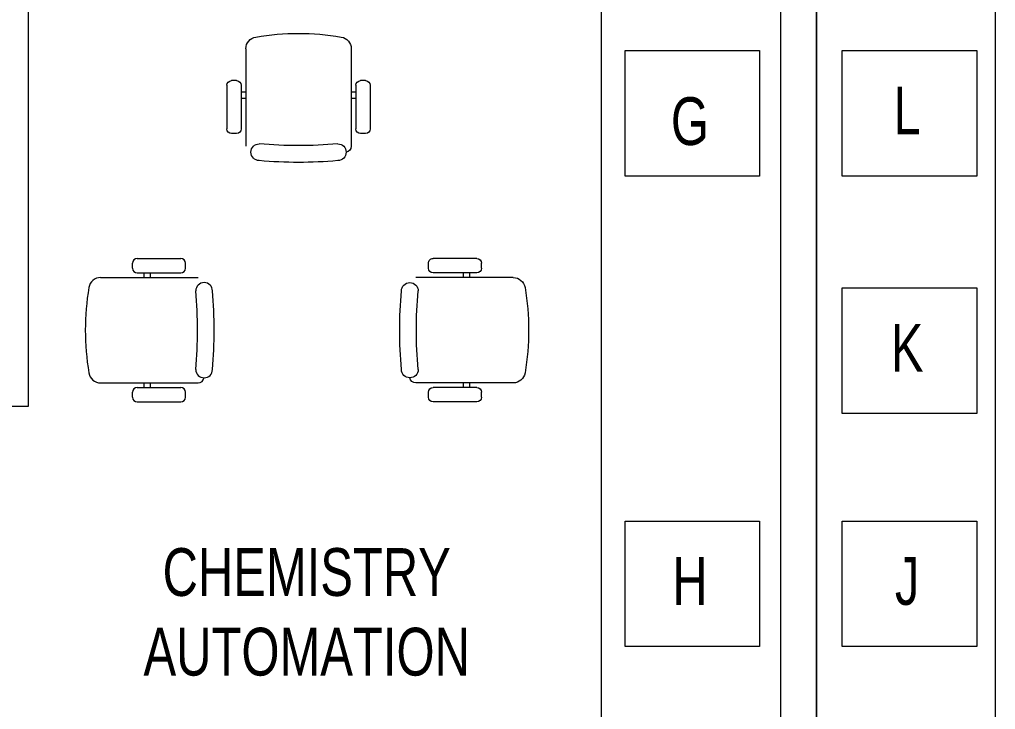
# Model space of a CAD drawing. Header units: millimetres. Extents: x 26027 to 581921, y 7230 to 233891.
# Drawn here: x 561437 to 565524, y 138581 to 141470 of the extents above; entities that cross this region are included whole.
import ezdxf

# ---------------------------------------------------------------- set-up
doc = ezdxf.new("R2010")
doc.units = ezdxf.units.MM
doc.header["$LTSCALE"] = 5
for name, color, linetype, lineweight in [('72_EGR_BASE_TEXT', 7, 'Continuous', 5), ('Medical Equipment and Furniture', 163, 'Continuous', 0), ('NEW', 1, 'Continuous', 5)]:
    doc.layers.add(name, color=color, linetype=linetype, lineweight=lineweight)
doc.styles.add('X3G_ENTITY_2587EA', font='swisscl.ttf', dxfattribs={"height": 200})

# ---------------------------------------------------------------- blocks, each defined once
blk = doc.blocks.new('*X15')
at = {"color": 0}
for p, q in [((5, 3), (5, 3)), ((5, 3), (5, 3)), ((5, 3), (5, 3)), ((5, 3), (5, 3)), ((5, 3), (5, 3)), ((5, 3), (5, 3)), ((5, 3), (5, 3)), ((5, 3), (5, 3)), ((5, 3), (5, 3)), ((5, 3), (5, 3)), ((5, 3), (5, 3)), ((5, 3), (5, 3)), ((5, 3), (5, 3)), ((5, 3), (5, 3)), ((5, 3), (5, 3)), ((5, 3), (5, 3)), ((5, 3), (5, 3)), ((5, 3), (5, 3)), ((5, 3), (5, 3)), ((5, 3), (5, 3)), ((5, 3), (5, 3)), ((5, 3), (5, 3)), ((5, 3), (5, 3)), ((5, 3), (5, 3)), ((5, 3), (5, 3)), ((5, 3), (5, 3)), ((5, 3), (5, 3)), ((5, 3), (5, 3)), ((5, 3), (5, 3)), ((5, 3), (5, 3)), ((5, 3), (5, 3)), ((5, 3), (5, 3)), ((5, 3), (5, 3)), ((5, 3), (5, 3)), ((5, 3), (5, 3)), ((5, 3), (5, 3)), ((5, 3), (5, 3)), ((5, 3), (5, 3)), ((5, 3), (5, 3)), ((5, 3), (5, 3)), ((5, 3), (5, 3)), ((5, 3), (5, 3)), ((5, 3), (5, 3)), ((5, 3), (5, 3)), ((5, 3), (5, 3)), ((5, 3), (5, 3)), ((5, 3), (5, 3)), ((5, 3), (5, 3)), ((5, 3), (5, 3)), ((5, 3), (5, 3)), ((5, 3), (5, 3)), ((5, 3), (5, 3)), ((5, 3), (5, 3)), ((5, 3), (5, 3)), ((5, 3), (5, 3)), ((5, 3), (5, 3)), ((5, 3), (5, 3)), ((5, 3), (5, 3)), ((5, 3), (5, 3)), ((5, 3), (5, 3)), ((5, 3), (5, 3)), ((5, 3), (5, 3)), ((5, 3), (5, 3)), ((5, 3), (5, 3)), ((5, 3), (5, 3)), ((5, 3), (5, 3)), ((6, 3), (5, 3)), ((5, 3), (5, 3)), ((6, 3), (5, 3)), ((5, 3), (5, 3)), ((6, 3), (5, 3)), ((5, 3), (5, 3)), ((6, 3), (5, 3)), ((5, 3), (5, 3)), ((5, 3), (5, 3)), ((5, 3), (5, 3)), ((5, 3), (5, 3)), ((5, 3), (5, 3)), ((5, 3), (5, 3)), ((5, 3), (5, 3)), ((5, 3), (5, 3)), ((5, 3), (5, 3)), ((5, 3), (5, 3)), ((5, 3), (5, 3)), ((5, 3), (5, 3)), ((5, 3), (5, 3)), ((5, 3), (5, 3)), ((5, 3), (5, 3)), ((5, 3), (5, 3)), ((5, 3), (5, 3)), ((5, 3), (5, 3)), ((5, 3), (5, 3)), ((5, 3), (5, 3)), ((5, 3), (5, 3)), ((5, 3), (5, 3)), ((5, 3), (5, 3)), ((6, 3), (6, 3)), ((6, 3), (6, 3)), ((6, 3), (6, 3)), ((6, 3), (6, 3)), ((6, 3), (6, 3)), ((6, 3), (6, 3)), ((6, 3), (6, 3)), ((6, 3), (6, 3)), ((6, 3), (6, 3)), ((6, 3), (6, 3)), ((6, 3), (6, 3)), ((6, 3), (6, 3)), ((6, 3), (6, 3)), ((6, 3), (6, 3)), ((6, 3), (6, 3)), ((6, 3), (6, 3)), ((6, 3), (6, 3)), ((6, 3), (6, 3)), ((6, 3), (6, 3)), ((6, 3), (6, 3)), ((6, 3), (6, 3)), ((6, 3), (6, 3)), ((6, 3), (6, 3)), ((6, 3), (6, 3)), ((6, 3), (6, 3)), ((6, 3), (6, 3)), ((6, 3), (6, 3)), ((6, 3), (6, 3)), ((6, 3), (6, 3)), ((6, 3), (6, 3)), ((6, 3), (6, 3)), ((6, 3), (6, 3)), ((6, 3), (6, 3)), ((6, 3), (6, 3)), ((6, 3), (6, 3)), ((6, 3), (6, 3)), ((6, 3), (6, 3)), ((6, 3), (6, 3)), ((6, 3), (6, 3)), ((6, 3), (6, 3)), ((6, 3), (6, 3)), ((6, 3), (6, 3)), ((6, 3), (6, 3)), ((6, 3), (6, 3)), ((6, 3), (6, 3)), ((6, 3), (6, 3)), ((6, 3), (6, 3)), ((6, 3), (6, 3)), ((6, 3), (6, 3)), ((6, 3), (6, 3)), ((6, 3), (6, 3)), ((6, 3), (6, 3)), ((6, 3), (6, 3)), ((6, 3), (6, 3)), ((6, 3), (6, 3)), ((6, 3), (6, 3)), ((6, 3), (6, 3)), ((6, 3), (6, 3)), ((6, 3), (6, 3)), ((6, 3), (6, 3)), ((6, 3), (6, 3)), ((6, 3), (6, 3)), ((6, 3), (6, 3)), ((6, 3), (6, 3)), ((6, 3), (6, 3)), ((6, 3), (6, 3)), ((6, 3), (6, 3)), ((6, 3), (6, 3)), ((6, 3), (6, 3)), ((6, 3), (6, 3)), ((6, 3), (6, 3)), ((6, 3), (6, 3)), ((6, 3), (6, 3)), ((6, 3), (6, 3)), ((6, 3), (6, 3)), ((6, 3), (6, 3)), ((6, 3), (6, 3)), ((6, 3), (6, 3)), ((6, 3), (6, 3)), ((6, 3), (6, 3)), ((6, 3), (6, 3)), ((6, 3), (6, 3)), ((6, 3), (6, 3)), ((6, 3), (6, 3)), ((6, 3), (6, 3)), ((6, 3), (6, 3)), ((6, 3), (6, 3)), ((6, 3), (6, 3)), ((6, 3), (6, 3)), ((6, 3), (6, 3)), ((6, 3), (6, 3)), ((6, 3), (6, 3)), ((6, 3), (6, 3)), ((6, 3), (6, 3)), ((6, 3), (6, 3)), ((6, 3), (6, 3)), ((6, 3), (6, 3)), ((6, 3), (6, 3)), ((6, 3), (6, 3)), ((6, 3), (6, 3)), ((6, 3), (6, 3)), ((6, 3), (6, 3)), ((6, 3), (6, 3)), ((6, 3), (6, 3)), ((6, 3), (6, 3)), ((6, 3), (6, 3)), ((6, 3), (6, 3)), ((6, 3), (6, 3)), ((6, 3), (6, 3)), ((6, 3), (6, 3)), ((6, 3), (6, 3)), ((6, 3), (6, 3)), ((6, 3), (6, 3)), ((6, 3), (6, 3)), ((6, 3), (6, 3)), ((6, 3), (6, 3)), ((6, 3), (6, 3)), ((6, 3), (6, 3)), ((6, 3), (6, 3)), ((6, 3), (6, 3)), ((6, 3), (6, 3)), ((6, 3), (6, 3)), ((6, 3), (6, 3)), ((6, 3), (6, 3)), ((6, 3), (6, 3)), ((6, 3), (6, 3)), ((6, 3), (6, 3)), ((6, 3), (6, 3)), ((6, 3), (6, 3)), ((6, 3), (6, 3)), ((6, 3), (6, 3)), ((6, 3), (6, 3)), ((6, 3), (6, 3)), ((6, 3), (6, 3)), ((6, 3), (6, 3)), ((6, 3), (6, 3)), ((6, 3), (6, 3)), ((6, 3), (6, 3)), ((6, 3), (6, 3)), ((6, 3), (6, 3)), ((6, 3), (6, 3)), ((6, 3), (6, 3)), ((6, 3), (6, 3)), ((6, 3), (6, 3)), ((6, 3), (6, 3)), ((6, 3), (6, 3)), ((6, 3), (6, 3)), ((6, 3), (6, 3)), ((6, 3), (6, 3)), ((6, 3), (6, 3)), ((6, 3), (6, 3)), ((6, 3), (6, 3)), ((6, 3), (6, 3)), ((6, 3), (6, 3)), ((6, 3), (6, 3)), ((6, 3), (6, 3)), ((6, 3), (6, 3)), ((6, 3), (6, 3)), ((6, 3), (6, 3)), ((6, 3), (6, 3)), ((6, 3), (6, 3)), ((6, 3), (6, 3)), ((6, 3), (6, 3)), ((6, 3), (6, 3)), ((6, 3), (6, 3)), ((6, 3), (6, 3)), ((6, 3), (6, 3)), ((6, 3), (6, 3)), ((6, 3), (6, 3)), ((6, 3), (6, 3)), ((6, 3), (6, 3)), ((6, 3), (6, 3)), ((6, 3), (6, 3)), ((6, 3), (6, 3)), ((6, 3), (6, 3)), ((6, 3), (6, 3)), ((6, 3), (6, 3)), ((6, 3), (6, 3)), ((6, 3), (6, 3)), ((6, 3), (6, 3)), ((6, 3), (6, 3)), ((6, 3), (6, 3)), ((6, 3), (6, 3)), ((6, 3), (6, 3)), ((6, 3), (6, 3)), ((6, 3), (6, 3)), ((6, 3), (6, 3)), ((6, 3), (6, 3)), ((6, 3), (6, 3)), ((6, 3), (6, 3)), ((6, 3), (6, 3)), ((6, 3), (6, 3)), ((6, 3), (6, 3)), ((6, 3), (6, 3)), ((6, 3), (6, 3)), ((6, 3), (6, 3)), ((6, 3), (6, 3)), ((6, 3), (6, 3)), ((6, 3), (6, 3)), ((6, 3), (6, 3)), ((6, 3), (6, 3)), ((6, 3), (6, 3)), ((6, 3), (6, 3)), ((6, 3), (6, 3)), ((6, 3), (5, 3)), ((6, 3), (5, 3)), ((6, 3), (5, 3)), ((6, 3), (5, 3)), ((6, 3), (5, 3)), ((6, 3), (6, 3)), ((6, 3), (6, 3)), ((6, 3), (6, 3)), ((6, 3), (6, 3)), ((6, 3), (6, 3)), ((6, 3), (6, 3)), ((6, 3), (6, 3)), ((6, 3), (6, 3)), ((6, 3), (6, 3)), ((6, 3), (6, 3)), ((6, 3), (6, 3)), ((6, 3), (6, 3)), ((6, 3), (6, 3)), ((6, 3), (6, 3)), ((6, 3), (6, 3)), ((6, 3), (6, 3)), ((6, 3), (6, 3)), ((6, 3), (6, 3)), ((6, 3), (6, 3)), ((6, 3), (6, 3)), ((6, 3), (6, 3)), ((6, 3), (6, 3)), ((6, 3), (6, 3)), ((6, 3), (6, 3)), ((6, 3), (6, 3)), ((6, 3), (6, 3)), ((6, 3), (6, 3)), ((6, 3), (6, 3)), ((6, 3), (6, 3)), ((6, 3), (6, 3)), ((6, 3), (6, 3)), ((6, 3), (6, 3)), ((6, 3), (6, 3)), ((6, 3), (6, 3)), ((6, 3), (6, 3)), ((6, 3), (6, 3)), ((6, 3), (6, 3)), ((6, 3), (6, 3)), ((6, 3), (6, 3)), ((6, 3), (6, 3)), ((6, 3), (6, 3)), ((6, 3), (6, 3)), ((6, 3), (6, 3)), ((6, 3), (6, 3)), ((6, 3), (6, 3)), ((6, 3), (6, 3)), ((6, 3), (6, 3)), ((6, 3), (6, 3)), ((6, 3), (6, 3)), ((6, 3), (6, 3)), ((6, 3), (6, 3)), ((6, 3), (6, 3)), ((6, 3), (6, 3)), ((6, 3), (6, 3)), ((6, 3), (6, 3)), ((6, 3), (6, 3)), ((6, 3), (6, 3)), ((6, 3), (6, 3)), ((6, 3), (6, 3)), ((6, 3), (6, 3)), ((6, 3), (6, 3)), ((6, 3), (6, 3)), ((6, 3), (6, 3)), ((6, 3), (6, 3)), ((6, 3), (6, 3)), ((6, 3), (6, 3)), ((6, 3), (6, 3)), ((6, 3), (6, 3)), ((6, 3), (6, 3)), ((6, 3), (6, 3)), ((6, 3), (6, 3)), ((6, 3), (6, 3)), ((6, 3), (6, 3)), ((6, 3), (6, 3)), ((6, 3), (6, 3)), ((6, 3), (6, 3)), ((6, 3), (6, 3)), ((6, 3), (6, 3)), ((6, 3), (6, 3)), ((6, 3), (6, 3)), ((6, 3), (6, 3)), ((6, 3), (6, 3)), ((6, 3), (6, 3)), ((6, 3), (6, 3)), ((6, 3), (6, 3)), ((6, 3), (6, 3)), ((6, 3), (6, 3)), ((6, 3), (6, 3)), ((6, 3), (6, 3)), ((6, 3), (6, 3)), ((6, 3), (6, 3)), ((6, 3), (6, 3)), ((6, 3), (6, 3)), ((6, 3), (6, 3)), ((6, 3), (6, 3)), ((6, 3), (6, 3)), ((6, 3), (6, 3)), ((6, 3), (6, 3)), ((6, 3), (6, 3)), ((6, 3), (6, 3)), ((6, 3), (6, 3)), ((6, 3), (6, 3)), ((6, 3), (6, 3)), ((6, 3), (6, 3)), ((6, 3), (6, 3)), ((6, 3), (6, 3)), ((6, 3), (6, 3)), ((6, 3), (6, 3)), ((6, 3), (6, 3)), ((6, 3), (6, 3)), ((6, 3), (6, 3)), ((6, 3), (6, 3)), ((6, 3), (6, 3)), ((6, 3), (6, 3)), ((6, 3), (6, 3)), ((6, 3), (6, 3)), ((6, 3), (6, 3)), ((6, 3), (6, 3)), ((6, 3), (6, 3)), ((6, 3), (6, 3)), ((6, 3), (6, 3)), ((6, 3), (6, 3)), ((6, 3), (6, 3)), ((6, 3), (6, 3)), ((6, 3), (6, 3)), ((6, 3), (6, 3)), ((6, 3), (6, 3)), ((6, 3), (6, 3)), ((6, 3), (6, 3)), ((6, 3), (6, 3)), ((6, 3), (6, 3)), ((6, 3), (6, 3)), ((6, 3), (6, 3)), ((6, 3), (6, 3)), ((6, 3), (6, 3)), ((6, 3), (6, 3)), ((6, 3), (6, 3)), ((6, 3), (6, 3)), ((6, 3), (6, 3)), ((6, 3), (6, 3)), ((6, 3), (6, 3)), ((6, 3), (6, 3)), ((6, 3), (6, 3)), ((6, 3), (6, 3)), ((6, 3), (6, 3)), ((6, 3), (6, 3)), ((6, 3), (6, 3)), ((6, 3), (6, 3)), ((6, 3), (6, 3)), ((6, 3), (6, 3)), ((6, 3), (6, 3)), ((6, 3), (6, 3)), ((6, 3), (6, 3)), ((6, 3), (6, 3)), ((6, 3), (6, 3)), ((6, 3), (6, 3)), ((6, 3), (6, 3)), ((6, 3), (6, 3)), ((6, 3), (6, 3)), ((6, 3), (6, 3)), ((6, 3), (6, 3)), ((6, 3), (6, 3)), ((6, 3), (6, 3)), ((6, 3), (6, 3)), ((6, 3), (6, 3)), ((6, 3), (6, 3)), ((6, 3), (6, 3)), ((6, 3), (6, 3)), ((6, 3), (6, 3)), ((6, 3), (6, 3)), ((6, 3), (6, 3)), ((6, 3), (6, 3)), ((6, 3), (6, 3)), ((6, 3), (6, 3)), ((6, 3), (6, 3)), ((6, 3), (6, 3)), ((6, 3), (6, 3)), ((6, 3), (6, 3)), ((6, 3), (6, 3)), ((6, 3), (6, 3)), ((6, 3), (6, 3)), ((6, 3), (6, 3)), ((6, 3), (6, 3)), ((6, 3), (6, 3)), ((6, 3), (6, 3)), ((6, 3), (6, 3)), ((6, 3), (6, 3)), ((6, 3), (6, 3)), ((6, 3), (6, 3)), ((6, 3), (6, 3)), ((6, 3), (6, 3)), ((6, 3), (6, 3)), ((6, 3), (6, 3)), ((6, 3), (6, 3)), ((6, 3), (6, 3)), ((6, 3), (6, 3)), ((6, 3), (6, 3)), ((6, 3), (6, 3)), ((6, 3), (6, 3)), ((6, 3), (6, 3)), ((6, 3), (6, 3)), ((6, 3), (6, 3)), ((6, 3), (6, 3)), ((6, 3), (6, 3)), ((6, 3), (6, 3)), ((6, 3), (6, 3)), ((6, 3), (6, 3)), ((6, 3), (6, 3)), ((6, 3), (6, 3)), ((6, 3), (6, 3)), ((6, 3), (6, 3)), ((6, 3), (6, 3)), ((6, 3), (6, 3)), ((6, 3), (6, 3)), ((6, 3), (6, 3)), ((6, 3), (6, 3)), ((6, 3), (6, 3)), ((6, 3), (6, 3)), ((6, 3), (6, 3)), ((6, 3), (6, 3)), ((6, 3), (6, 3)), ((6, 3), (6, 3)), ((6, 3), (6, 3)), ((6, 3), (6, 3)), ((6, 3), (6, 3)), ((6, 3), (6, 3)), ((6, 3), (6, 3)), ((6, 3), (6, 3)), ((6, 3), (6, 3)), ((6, 3), (6, 3)), ((6, 3), (6, 3)), ((6, 3), (6, 3)), ((6, 3), (6, 3)), ((6, 3), (6, 3)), ((6, 3), (6, 3)), ((6, 3), (6, 3)), ((6, 3), (6, 3)), ((6, 3), (6, 3)), ((6, 3), (6, 3)), ((6, 3), (6, 3)), ((6, 3), (6, 3)), ((6, 3), (6, 3)), ((6, 3), (6, 3)), ((6, 3), (6, 3)), ((6, 3), (6, 3)), ((6, 3), (6, 3)), ((6, 3), (6, 3)), ((6, 3), (6, 3)), ((6, 3), (6, 3)), ((6, 3), (6, 3)), ((6, 3), (6, 3)), ((6, 3), (6, 3)), ((6, 3), (6, 3)), ((6, 3), (6, 3)), ((6, 3), (6, 3)), ((6, 3), (6, 3)), ((6, 3), (6, 3)), ((6, 3), (6, 3)), ((6, 3), (6, 3)), ((6, 3), (6, 3)), ((6, 3), (6, 3)), ((6, 3), (6, 3)), ((6, 3), (6, 3)), ((6, 3), (6, 3)), ((6, 3), (6, 3)), ((6, 3), (6, 3)), ((6, 3), (6, 3)), ((6, 3), (6, 3)), ((6, 3), (6, 3)), ((6, 3), (6, 3)), ((6, 3), (6, 3)), ((6, 3), (6, 3)), ((6, 3), (6, 3)), ((6, 3), (6, 3)), ((6, 3), (6, 3)), ((6, 3), (6, 3)), ((6, 3), (6, 3)), ((6, 3), (6, 3)), ((6, 3), (6, 3)), ((6, 3), (6, 3)), ((6, 3), (6, 3)), ((6, 3), (6, 3)), ((6, 3), (6, 3)), ((6, 3), (6, 3)), ((6, 3), (6, 3)), ((6, 3), (6, 3)), ((6, 3), (6, 3)), ((6, 3), (6, 3)), ((6, 3), (6, 3)), ((6, 3), (6, 3)), ((6, 3), (6, 3)), ((6, 3), (6, 3)), ((6, 3), (6, 3)), ((6, 3), (6, 3)), ((6, 3), (6, 3)), ((6, 3), (6, 3)), ((6, 3), (6, 3)), ((6, 3), (6, 3)), ((6, 3), (6, 3)), ((6, 3), (6, 3)), ((6, 3), (6, 3)), ((6, 3), (6, 3)), ((6, 3), (6, 3)), ((6, 3), (6, 3)), ((6, 3), (6, 3)), ((6, 3), (6, 3)), ((6, 3), (6, 3)), ((6, 3), (6, 3)), ((6, 3), (6, 3)), ((6, 3), (6, 3)), ((6, 3), (6, 3)), ((6, 3), (6, 3)), ((6, 3), (6, 3)), ((6, 3), (6, 3)), ((6, 3), (6, 3)), ((6, 3), (6, 3)), ((6, 3), (6, 3))]:
    blk.add_line(p, q, dxfattribs=at)
blk = doc.blocks.new('*X16')
at = {"color": 0}
for p, q in [((13, 1), (13, 1)), ((13, 1), (13, 1)), ((13, 1), (13, 1)), ((13, 1), (13, 1)), ((13, 1), (13, 1)), ((13, 1), (13, 1)), ((13, 1), (13, 1)), ((13, 1), (13, 1)), ((13, 1), (13, 1)), ((13, 1), (13, 1)), ((13, 1), (13, 1)), ((13, 1), (13, 1)), ((13, 1), (13, 1)), ((13, 1), (13, 1)), ((13, 1), (13, 1)), ((13, 1), (14, 1)), ((13, 1), (14, 1)), ((13, 1), (14, 1)), ((13, 1), (13, 1)), ((13, 1), (13, 1)), ((13, 1), (13, 1)), ((13, 1), (13, 1)), ((13, 1), (13, 1)), ((13, 1), (13, 1)), ((13, 1), (13, 1)), ((13, 1), (13, 1)), ((13, 1), (13, 1)), ((13, 1), (13, 1)), ((13, 1), (13, 1)), ((13, 1), (13, 1)), ((13, 1), (13, 1)), ((13, 1), (13, 1)), ((13, 1), (13, 1)), ((13, 1), (13, 1)), ((13, 1), (13, 1)), ((13, 1), (13, 1)), ((13, 1), (13, 1)), ((13, 1), (13, 1)), ((13, 1), (13, 1)), ((13, 1), (13, 1)), ((13, 1), (13, 1)), ((13, 1), (13, 1)), ((13, 1), (13, 1)), ((13, 1), (13, 1)), ((13, 1), (13, 1)), ((13, 1), (13, 1)), ((13, 1), (13, 1)), ((13, 1), (13, 1)), ((13, 1), (13, 1)), ((13, 1), (13, 1)), ((13, 1), (13, 1)), ((13, 1), (13, 1)), ((13, 1), (13, 1)), ((13, 1), (13, 1)), ((13, 1), (13, 1)), ((13, 1), (13, 1)), ((13, 1), (13, 1)), ((13, 1), (13, 1)), ((13, 1), (13, 1)), ((13, 1), (13, 1)), ((13, 1), (13, 1)), ((13, 1), (13, 1)), ((13, 1), (13, 1)), ((13, 1), (13, 1)), ((13, 1), (13, 1)), ((13, 1), (13, 1)), ((13, 1), (13, 1)), ((13, 1), (13, 1)), ((13, 1), (13, 1)), ((13, 1), (13, 1)), ((13, 1), (13, 1)), ((13, 1), (13, 1)), ((13, 1), (13, 1)), ((13, 1), (13, 1)), ((13, 1), (13, 1)), ((13, 1), (13, 1)), ((13, 1), (13, 1)), ((13, 1), (13, 1)), ((13, 1), (13, 1)), ((13, 1), (13, 1)), ((13, 1), (13, 1)), ((13, 1), (13, 1)), ((13, 1), (13, 1)), ((13, 1), (13, 1)), ((13, 1), (13, 1)), ((13, 1), (13, 1)), ((13, 1), (13, 1)), ((13, 1), (13, 1)), ((13, 1), (13, 1)), ((13, 1), (13, 1)), ((13, 1), (13, 1)), ((13, 1), (13, 1)), ((13, 1), (13, 1)), ((13, 1), (13, 1)), ((13, 1), (13, 1)), ((13, 1), (13, 1)), ((13, 1), (13, 1)), ((13, 1), (13, 1)), ((13, 1), (13, 1)), ((13, 1), (13, 1)), ((13, 1), (13, 1)), ((13, 1), (13, 1)), ((13, 1), (13, 1)), ((13, 1), (13, 1)), ((13, 1), (13, 1)), ((13, 1), (13, 1)), ((13, 1), (13, 1)), ((13, 1), (13, 1)), ((13, 1), (13, 1)), ((13, 1), (13, 1)), ((13, 1), (13, 1)), ((13, 1), (13, 1)), ((13, 1), (13, 1)), ((13, 1), (13, 1)), ((13, 1), (13, 1)), ((13, 1), (13, 1)), ((13, 1), (13, 1)), ((13, 1), (13, 1)), ((13, 1), (13, 1)), ((13, 1), (13, 1)), ((13, 1), (13, 1)), ((13, 1), (13, 1)), ((13, 1), (13, 1)), ((13, 1), (14, 1)), ((13, 0), (13, 0)), ((13, 0), (13, 0)), ((13, 0), (13, 0)), ((13, 0), (13, 0)), ((13, 0), (13, 0)), ((13, 0), (13, 0)), ((13, 0), (13, 0)), ((13, 0), (13, 0)), ((13, 0), (13, 0)), ((13, 0), (13, 0)), ((13, 0), (13, 0)), ((13, 0), (13, 0)), ((13, 0), (13, 0)), ((13, 0), (13, 0)), ((13, 0), (13, 0)), ((13, 0), (13, 0)), ((13, 0), (13, 0)), ((13, 0), (13, 0)), ((13, 0), (13, 0)), ((13, 0), (13, 0)), ((13, 0), (13, 0)), ((13, 0), (13, 0)), ((13, 0), (13, 0)), ((13, 0), (13, 0)), ((13, 0), (13, 0)), ((13, 0), (13, 0)), ((13, 0), (13, 0)), ((13, 0), (13, 0)), ((13, 0), (13, 0)), ((13, 0), (13, 0)), ((13, 0), (13, 0)), ((13, 0), (13, 0)), ((13, 0), (13, 0)), ((13, 0), (13, 0)), ((13, 0), (13, 0)), ((13, 0), (13, 0)), ((13, 0), (13, 0)), ((13, 0), (13, 0)), ((13, 0), (13, 0)), ((13, 0), (13, 0)), ((13, 0), (13, 0)), ((13, 0), (13, 0)), ((13, 0), (13, 0)), ((13, 0), (13, 0)), ((13, 0), (13, 0)), ((13, 0), (13, 0)), ((13, 0), (13, 0)), ((13, 0), (13, 0)), ((13, 0), (14, 0)), ((13, 0), (14, 0)), ((13, 0), (13, 0)), ((13, 0), (14, 0)), ((14, 1), (14, 1)), ((14, 1), (14, 1)), ((14, 1), (14, 1)), ((14, 1), (14, 1)), ((14, 1), (14, 1)), ((14, 1), (14, 1)), ((14, 1), (14, 1)), ((14, 1), (14, 1)), ((14, 1), (14, 1)), ((14, 1), (14, 1)), ((14, 1), (14, 1)), ((14, 1), (14, 1)), ((14, 1), (14, 1)), ((14, 1), (14, 1)), ((14, 1), (14, 1)), ((14, 1), (14, 1)), ((14, 1), (14, 1)), ((14, 1), (14, 1)), ((14, 1), (14, 1)), ((14, 1), (14, 1)), ((14, 1), (14, 1)), ((14, 1), (14, 1)), ((14, 1), (14, 1)), ((14, 1), (14, 1)), ((14, 1), (14, 1)), ((14, 1), (14, 1)), ((14, 1), (14, 1)), ((14, 1), (14, 1)), ((14, 1), (14, 1)), ((14, 1), (14, 1)), ((14, 1), (14, 1)), ((14, 1), (14, 1)), ((14, 1), (14, 1)), ((14, 1), (14, 1)), ((14, 1), (14, 1)), ((14, 1), (14, 1)), ((14, 1), (14, 1)), ((14, 1), (14, 1)), ((14, 1), (14, 1)), ((14, 1), (14, 1)), ((14, 1), (14, 1)), ((14, 1), (14, 1)), ((14, 1), (14, 1)), ((14, 1), (14, 1)), ((14, 1), (14, 1)), ((14, 1), (14, 1)), ((14, 1), (14, 1)), ((14, 1), (14, 1)), ((14, 1), (14, 1)), ((14, 1), (14, 1)), ((14, 1), (14, 1)), ((14, 1), (14, 1)), ((14, 1), (14, 1)), ((14, 1), (14, 1)), ((14, 1), (14, 1)), ((14, 1), (14, 1)), ((14, 1), (14, 1)), ((14, 1), (14, 1)), ((14, 1), (14, 1)), ((14, 1), (14, 1)), ((14, 1), (14, 1)), ((14, 1), (14, 1)), ((14, 1), (14, 1)), ((14, 1), (14, 1)), ((14, 1), (14, 1)), ((14, 1), (14, 1)), ((14, 1), (14, 1)), ((14, 1), (14, 1)), ((14, 1), (14, 1)), ((14, 1), (14, 1)), ((14, 1), (14, 1)), ((14, 1), (14, 1)), ((14, 1), (14, 1)), ((14, 1), (14, 1)), ((14, 1), (14, 1)), ((14, 1), (14, 1)), ((14, 1), (14, 1)), ((14, 1), (14, 1)), ((14, 1), (14, 1)), ((14, 1), (14, 1)), ((14, 1), (14, 1)), ((14, 1), (14, 1)), ((14, 1), (14, 1)), ((14, 1), (14, 1)), ((14, 1), (14, 1)), ((14, 1), (14, 1)), ((14, 1), (14, 1)), ((14, 1), (14, 1)), ((14, 1), (14, 1)), ((14, 1), (14, 1)), ((14, 1), (14, 1)), ((14, 1), (14, 1)), ((14, 1), (14, 1)), ((14, 1), (14, 1)), ((14, 0), (14, 0)), ((14, 0), (14, 0)), ((14, 0), (14, 0)), ((14, 0), (14, 0)), ((14, 0), (14, 0)), ((14, 0), (14, 0)), ((14, 0), (14, 0)), ((14, 0), (14, 0)), ((14, 0), (14, 0)), ((14, 0), (14, 0)), ((14, 0), (14, 0)), ((14, 0), (14, 0)), ((14, 0), (14, 0)), ((14, 0), (14, 0)), ((14, 0), (14, 0)), ((14, 0), (14, 0)), ((14, 0), (14, 0)), ((14, 0), (14, 0)), ((14, 0), (14, 0)), ((14, 0), (14, 0)), ((14, 0), (14, 0)), ((14, 0), (14, 0)), ((14, 0), (14, 0)), ((14, 0), (14, 0)), ((14, 0), (14, 0)), ((14, 0), (14, 0)), ((14, 0), (14, 0)), ((14, 0), (14, 0)), ((14, 0), (14, 0)), ((14, 0), (14, 0)), ((14, 0), (14, 0)), ((14, 0), (14, 0)), ((14, 0), (14, 0)), ((14, 0), (14, 0)), ((14, 0), (14, 0)), ((14, 0), (14, 0)), ((14, 0), (14, 0)), ((14, 0), (14, 0)), ((14, 0), (14, 0)), ((14, 0), (14, 0)), ((14, 0), (14, 0)), ((14, 0), (14, 0)), ((14, 0), (14, 0)), ((14, 0), (14, 0)), ((14, 0), (14, 0)), ((14, 0), (14, 0)), ((14, 0), (14, 0)), ((14, 0), (14, 0)), ((13, 0), (13, 0)), ((13, 0), (14, 0)), ((13, 0), (13, 0)), ((13, 0), (14, 0)), ((13, 0), (13, 0)), ((13, 0), (14, 0)), ((13, 0), (13, 0)), ((13, 0), (13, 0)), ((13, 0), (13, 0)), ((13, 0), (13, 0)), ((13, 0), (14, 0)), ((13, 0), (13, 0)), ((13, 0), (14, 0)), ((13, 0), (13, 0)), ((13, 0), (14, 0)), ((13, 0), (13, 0)), ((13, 0), (14, 0)), ((13, 0), (13, 0)), ((13, 0), (14, 0)), ((13, 0), (13, 0)), ((13, 0), (14, 0)), ((13, 0), (13, 0)), ((13, 0), (14, 0)), ((13, 0), (13, 0)), ((13, 0), (13, 0)), ((13, 0), (13, 0)), ((13, 0), (14, 0)), ((13, 0), (13, 0)), ((13, 0), (14, 0)), ((13, 0), (13, 0)), ((13, 0), (14, 0)), ((13, 0), (13, 0)), ((13, 0), (14, 0)), ((13, 0), (13, 0)), ((13, 0), (13, 0)), ((13, 0), (13, 0)), ((13, 0), (13, 0)), ((13, 0), (13, 0)), ((13, 0), (13, 0)), ((13, 0), (13, 0)), ((13, 0), (13, 0)), ((13, 0), (13, 0)), ((13, 0), (13, 0)), ((13, 0), (13, 0)), ((13, 0), (13, 0)), ((13, 0), (13, 0)), ((13, 0), (13, 0)), ((13, 0), (13, 0)), ((13, 0), (13, 0)), ((13, 0), (13, 0)), ((13, 0), (13, 0)), ((13, 0), (13, 0)), ((13, 0), (13, 0)), ((13, 0), (13, 0)), ((13, 0), (13, 0)), ((13, 0), (13, 0)), ((13, 0), (13, 0)), ((13, 0), (13, 0)), ((13, 0), (13, 0)), ((13, 0), (13, 0)), ((13, 0), (13, 0)), ((13, 0), (13, 0)), ((13, 0), (13, 0)), ((13, 0), (13, 0)), ((13, -1), (13, -1)), ((13, -1), (13, -1)), ((13, -1), (13, -1)), ((13, -1), (13, -1)), ((13, -1), (13, -1)), ((13, -1), (14, -1)), ((13, -1), (13, -1)), ((14, 0), (14, 0)), ((14, 0), (14, 0)), ((14, 0), (14, 0)), ((14, 0), (14, 0)), ((14, 0), (14, 0)), ((14, 0), (14, 0)), ((14, 0), (14, 0)), ((14, 0), (14, 0)), ((14, 0), (14, 0)), ((14, 0), (14, 0)), ((14, 0), (14, 0)), ((14, 0), (14, 0)), ((14, 0), (14, 0)), ((14, 0), (14, 0)), ((14, 0), (14, 0)), ((13, 0), (14, 0)), ((14, 0), (14, 0)), ((14, 0), (14, 0)), ((14, 0), (14, 0)), ((14, 0), (14, 0)), ((14, 0), (14, 0)), ((14, 0), (14, 0)), ((14, 0), (14, 0)), ((14, 0), (14, 0)), ((14, 0), (14, 0)), ((14, 0), (14, 0)), ((14, 0), (14, 0)), ((14, 0), (14, 0)), ((14, 0), (14, 0)), ((14, 0), (14, 0)), ((14, 0), (14, 0)), ((14, 0), (14, 0)), ((14, 0), (14, 0)), ((14, 0), (14, 0)), ((14, 0), (14, 0)), ((14, 0), (14, 0)), ((14, 0), (14, 0)), ((14, 0), (14, 0)), ((14, 0), (14, 0)), ((14, 0), (14, 0)), ((14, 0), (14, 0)), ((14, 0), (14, 0)), ((14, 0), (14, 0)), ((14, 0), (14, 0)), ((14, 0), (14, 0)), ((14, 0), (14, 0)), ((14, 0), (14, 0)), ((14, 0), (14, 0)), ((14, 0), (14, 0)), ((14, 0), (14, 0)), ((14, -1), (14, -1)), ((14, -1), (14, -1)), ((14, -1), (14, -1)), ((14, -1), (14, -1)), ((14, -1), (14, -1))]:
    blk.add_line(p, q, dxfattribs=at)
blk = doc.blocks.new('GF21018-P')
at = {"color": 0}
for p, q in [((-0.2207, 0.4756), (-0.2207, 0.0675)), ((0.2205, 0.4756), (0.2205, 0.0675)), ((-0.2806, 0.3422), (-0.2598, 0.3422)), ((0.2596, 0.3422), (0.2804, 0.3422)), ((-0.3002, 0.3226), (-0.3002, 0.14)), ((-0.2402, 0.3226), (-0.2402, 0.14)), ((-0.2402, 0.2937), (-0.2207, 0.2937)), ((0.2205, 0.2937), (0.24, 0.2937)), ((0.24, 0.3226), (0.24, 0.14)), ((0.3, 0.3226), (0.3, 0.14)), ((-0.2402, 0.2671), (-0.2207, 0.2671)), ((0.2205, 0.2671), (0.24, 0.2671)), ((-0.2806, 0.1204), (-0.2598, 0.1204)), ((0.2596, 0.1204), (0.2804, 0.1204))]:
    blk.add_line(p, q, dxfattribs=at)
for points in [[(0.24, 0.2937), (0.24, 0.2937), (0.24, 0.2937), (0.24, 0.2937), (0.24, 0.2937), (0.24, 0.2937), (0.24, 0.2937), (0.24, 0.2937), (0.24, 0.2937), (0.24, 0.2937), (0.24, 0.2937), (0.24, 0.2937), (0.24, 0.2937), (0.24, 0.2937), (0.24, 0.2937), (0.24, 0.2937), (0.24, 0.2937), (0.24, 0.2937), (0.24, 0.2937), (0.24, 0.2937), (0.24, 0.2937), (0.24, 0.2937), (0.24, 0.2937), (0.24, 0.2937), (0.24, 0.2937), (0.24, 0.2937), (0.24, 0.2937), (0.24, 0.2937), (0.24, 0.2937), (0.24, 0.2937), (0.24, 0.2937), (0.24, 0.2937), (0.24, 0.2937), (0.24, 0.2937), (0.24, 0.2937), (0.24, 0.2937), (0.24, 0.2937), (0.24, 0.2937), (0.24, 0.2937), (0.24, 0.2937), (0.24, 0.2937), (0.24, 0.2937), (0.24, 0.2937), (0.24, 0.2937), (0.24, 0.2937), (0.24, 0.2937), (0.24, 0.2937), (0.24, 0.2937), (0.24, 0.2937), (0.24, 0.2937), (0.24, 0.2937), (0.24, 0.2937), (0.24, 0.2937), (0.24, 0.2937), (0.24, 0.2937), (0.24, 0.2937), (0.24, 0.2937), (0.24, 0.2937), (0.24, 0.2937), (0.24, 0.2937), (0.24, 0.2937), (0.24, 0.2937), (0.24, 0.2937), (0.24, 0.2937), (0.24, 0.2937), (0.24, 0.2937), (0.24, 0.2937), (0.24, 0.2937), (0.24, 0.2937), (0.24, 0.2937), (0.24, 0.2937), (0.24, 0.2937), (0.24, 0.2937), (0.24, 0.2937), (0.24, 0.2937), (0.24, 0.2937), (0.24, 0.2937), (0.24, 0.2937), (0.24, 0.2937), (0.24, 0.2937), (0.24, 0.2937), (0.24, 0.2937), (0.24, 0.2937), (0.24, 0.2937), (0.24, 0.2937), (0.24, 0.2937), (0.24, 0.2937), (0.24, 0.2937), (0.24, 0.2937), (0.24, 0.2937), (0.24, 0.2937), (0.24, 0.2937), (0.24, 0.2937), (0.24, 0.2937), (0.24, 0.2937), (0.24, 0.2937), (0.24, 0.2937), (0.24, 0.2937), (0.24, 0.2937), (0.24, 0.2937), (0.24, 0.2937), (0.24, 0.2937), (0.24, 0.2937), (0.24, 0.2937), (0.24, 0.2937), (0.24, 0.2937), (0.24, 0.2937), (0.24, 0.2937), (0.24, 0.2937), (0.24, 0.2937), (0.24, 0.2937), (0.24, 0.2937), (0.24, 0.2937), (0.24, 0.2937), (0.24, 0.2937), (0.24, 0.2937), (0.24, 0.2937), (0.24, 0.2937), (0.24, 0.2937), (0.24, 0.2937), (0.24, 0.2937), (0.24, 0.2937), (0.24, 0.2937), (0.24, 0.2937), (0.24, 0.2937), (0.24, 0.2937), (0.24, 0.2937), (0.24, 0.2937), (0.24, 0.2937), (0.24, 0.2937), (0.24, 0.2937), (0.24, 0.2937), (0.24, 0.2937), (0.24, 0.2937), (0.24, 0.2937), (0.24, 0.2937), (0.24, 0.2937), (0.24, 0.2937), (0.24, 0.2937), (0.24, 0.2937), (0.24, 0.2937), (0.24, 0.2937), (0.24, 0.2937), (0.24, 0.2937), (0.24, 0.2937), (0.24, 0.2937), (0.24, 0.2937), (0.24, 0.2937), (0.24, 0.2937), (0.24, 0.2937), (0.24, 0.2937), (0.24, 0.2937), (0.24, 0.2937), (0.24, 0.2937), (0.24, 0.2937), (0.24, 0.2937), (0.24, 0.2937), (0.24, 0.2937), (0.24, 0.2937), (0.24, 0.2937), (0.24, 0.2937), (0.24, 0.2937), (0.24, 0.2937), (0.24, 0.2937), (0.24, 0.2937), (0.24, 0.2937), (0.24, 0.2937), (0.24, 0.2937), (0.24, 0.2937), (0.24, 0.2937), (0.24, 0.2937), (0.24, 0.2937), (0.24, 0.2937), (0.24, 0.2937), (0.24, 0.2937), (0.24, 0.2937), (0.24, 0.2937), (0.24, 0.2937), (0.24, 0.2937), (0.24, 0.2937), (0.24, 0.2937), (0.24, 0.2937), (0.24, 0.2937), (0.24, 0.2937), (0.24, 0.2937), (0.24, 0.2937), (0.24, 0.2937), (0.24, 0.2937), (0.24, 0.2937), (0.24, 0.2937), (0.24, 0.2937), (0.24, 0.2937), (0.24, 0.2937), (0.24, 0.2937), (0.24, 0.2937), (0.24, 0.2937), (0.24, 0.2937), (0.24, 0.2937), (0.24, 0.2937), (0.24, 0.2937), (0.24, 0.2937), (0.24, 0.2937), (0.24, 0.2937), (0.24, 0.2937), (0.24, 0.2937), (0.24, 0.2937), (0.24, 0.2937), (0.24, 0.2937), (0.24, 0.2937), (0.24, 0.2937), (0.24, 0.2937), (0.24, 0.2937), (0.24, 0.2937), (0.24, 0.2937), (0.24, 0.2937), (0.24, 0.2937), (0.24, 0.2937), (0.24, 0.2937), (0.24, 0.2937), (0.24, 0.2937), (0.24, 0.2937), (0.24, 0.2937), (0.24, 0.2937), (0.24, 0.2937), (0.24, 0.2937), (0.24, 0.2937), (0.24, 0.2937), (0.24, 0.2937), (0.24, 0.2937), (0.24, 0.2937), (0.24, 0.2937), (0.24, 0.2937), (0.24, 0.2937), (0.24, 0.2937), (0.24, 0.2937), (0.24, 0.2937), (0.24, 0.2937), (0.24, 0.2937), (0.24, 0.2937), (0.24, 0.2937), (0.24, 0.2937), (0.24, 0.2937), (0.24, 0.2937), (0.24, 0.2937), (0.24, 0.2937), (0.24, 0.2937), (0.24, 0.2937), (0.24, 0.2937), (0.24, 0.2937), (0.24, 0.2937), (0.24, 0.2937), (0.24, 0.2937), (0.24, 0.2937), (0.24, 0.2937), (0.24, 0.2937), (0.24, 0.2937), (0.24, 0.2937), (0.24, 0.2937), (0.24, 0.2937), (0.24, 0.2937), (0.24, 0.2937), (0.24, 0.2937), (0.24, 0.2937), (0.24, 0.2937), (0.24, 0.2937), (0.24, 0.2937), (0.24, 0.2937), (0.24, 0.2937), (0.24, 0.2937), (0.24, 0.2937), (0.24, 0.2937), (0.24, 0.2937), (0.24, 0.2937), (0.24, 0.2937), (0.24, 0.2937), (0.24, 0.2937), (0.24, 0.2937)], [(0.24, 0.2937), (0.24, 0.2937), (0.24, 0.2937), (0.24, 0.2937), (0.24, 0.2937), (0.24, 0.2937), (0.24, 0.2937), (0.24, 0.2937), (0.24, 0.2937), (0.24, 0.2937), (0.24, 0.2937), (0.24, 0.2937), (0.24, 0.2937), (0.24, 0.2937), (0.24, 0.2937), (0.24, 0.2937), (0.24, 0.2937), (0.24, 0.2937), (0.24, 0.2937), (0.24, 0.2937), (0.24, 0.2937), (0.24, 0.2937), (0.24, 0.2937), (0.24, 0.2937), (0.24, 0.2937), (0.24, 0.2937), (0.24, 0.2937), (0.24, 0.2937), (0.24, 0.2937), (0.24, 0.2937), (0.24, 0.2937), (0.24, 0.2937), (0.24, 0.2937), (0.24, 0.2937), (0.24, 0.2937), (0.24, 0.2937), (0.24, 0.2937), (0.24, 0.2937), (0.24, 0.2937), (0.24, 0.2937), (0.24, 0.2937), (0.24, 0.2937), (0.24, 0.2937), (0.24, 0.2937), (0.24, 0.2937), (0.24, 0.2937), (0.24, 0.2937), (0.24, 0.2937), (0.24, 0.2937), (0.24, 0.2937), (0.24, 0.2937), (0.24, 0.2937), (0.24, 0.2937), (0.24, 0.2937), (0.24, 0.2937), (0.24, 0.2937), (0.24, 0.2937), (0.24, 0.2937), (0.24, 0.2937), (0.24, 0.2937), (0.24, 0.2937), (0.24, 0.2937), (0.24, 0.2937), (0.24, 0.2937), (0.24, 0.2937), (0.24, 0.2937), (0.24, 0.2937), (0.24, 0.2937), (0.24, 0.2937), (0.24, 0.2937), (0.24, 0.2937), (0.24, 0.2937), (0.24, 0.2937), (0.24, 0.2937), (0.24, 0.2937), (0.24, 0.2937), (0.24, 0.2937), (0.24, 0.2937), (0.24, 0.2937), (0.24, 0.2937), (0.24, 0.2937), (0.24, 0.2937), (0.24, 0.2937), (0.24, 0.2937), (0.24, 0.2937), (0.24, 0.2937), (0.24, 0.2937), (0.24, 0.2937), (0.24, 0.2937), (0.24, 0.2937), (0.24, 0.2937), (0.24, 0.2937), (0.24, 0.2937), (0.24, 0.2937), (0.24, 0.2937), (0.24, 0.2937), (0.24, 0.2937), (0.24, 0.2937), (0.24, 0.2937), (0.24, 0.2937), (0.24, 0.2937), (0.24, 0.2937), (0.24, 0.2937), (0.24, 0.2937), (0.24, 0.2937), (0.24, 0.2937), (0.24, 0.2937), (0.24, 0.2937), (0.24, 0.2937), (0.24, 0.2937), (0.24, 0.2937), (0.24, 0.2937), (0.24, 0.2937), (0.24, 0.2937), (0.24, 0.2937), (0.24, 0.2937), (0.24, 0.2937), (0.24, 0.2937), (0.24, 0.2937), (0.24, 0.2937), (0.24, 0.2937), (0.24, 0.2937), (0.24, 0.2937), (0.24, 0.2937), (0.24, 0.2937), (0.24, 0.2937), (0.24, 0.2937), (0.24, 0.2937), (0.24, 0.2937), (0.24, 0.2937), (0.24, 0.2937), (0.24, 0.2937), (0.24, 0.2937), (0.24, 0.2937), (0.24, 0.2937), (0.24, 0.2937), (0.24, 0.2937), (0.24, 0.2937), (0.24, 0.2937), (0.24, 0.2937), (0.24, 0.2937), (0.24, 0.2937), (0.24, 0.2937), (0.24, 0.2937), (0.24, 0.2937), (0.24, 0.2937), (0.24, 0.2937), (0.24, 0.2937), (0.24, 0.2937), (0.24, 0.2937), (0.24, 0.2937), (0.24, 0.2937), (0.24, 0.2937), (0.24, 0.2937), (0.24, 0.2937), (0.24, 0.2937), (0.24, 0.2937), (0.24, 0.2937), (0.24, 0.2937), (0.24, 0.2937), (0.24, 0.2937), (0.24, 0.2937), (0.24, 0.2937), (0.24, 0.2937), (0.24, 0.2937), (0.24, 0.2937), (0.24, 0.2937), (0.24, 0.2937), (0.24, 0.2937), (0.24, 0.2937), (0.24, 0.2937), (0.24, 0.2937), (0.24, 0.2937), (0.24, 0.2937), (0.24, 0.2937), (0.24, 0.2937), (0.24, 0.2937), (0.24, 0.2937), (0.24, 0.2937), (0.24, 0.2937), (0.24, 0.2937), (0.24, 0.2937), (0.24, 0.2937), (0.24, 0.2937), (0.24, 0.2937), (0.24, 0.2937), (0.24, 0.2937), (0.24, 0.2937), (0.24, 0.2937), (0.24, 0.2937), (0.24, 0.2937), (0.24, 0.2937), (0.24, 0.2937), (0.24, 0.2937), (0.24, 0.2937), (0.24, 0.2937), (0.24, 0.2937), (0.24, 0.2937), (0.24, 0.2937), (0.24, 0.2937), (0.24, 0.2937), (0.24, 0.2937), (0.24, 0.2937), (0.24, 0.2937), (0.24, 0.2937), (0.24, 0.2937), (0.24, 0.2937), (0.24, 0.2937), (0.24, 0.2937), (0.24, 0.2937), (0.24, 0.2937), (0.24, 0.2937), (0.24, 0.2937), (0.24, 0.2937), (0.24, 0.2937), (0.24, 0.2937), (0.24, 0.2937), (0.24, 0.2937), (0.24, 0.2937)], [(0.24, 0.2937), (0.24, 0.2937), (0.24, 0.2937), (0.24, 0.2937), (0.24, 0.2937), (0.24, 0.2937), (0.24, 0.2937), (0.24, 0.2937), (0.24, 0.2937), (0.24, 0.2937), (0.24, 0.2937), (0.24, 0.2937), (0.24, 0.2937), (0.24, 0.2937), (0.24, 0.2937), (0.24, 0.2937), (0.24, 0.2937), (0.24, 0.2937), (0.24, 0.2937), (0.24, 0.2937), (0.24, 0.2937), (0.24, 0.2937), (0.24, 0.2937), (0.24, 0.2937), (0.24, 0.2937), (0.24, 0.2937), (0.24, 0.2937), (0.24, 0.2937), (0.24, 0.2937), (0.24, 0.2937), (0.24, 0.2937), (0.24, 0.2937), (0.24, 0.2937), (0.24, 0.2937), (0.24, 0.2937), (0.24, 0.2937), (0.24, 0.2937), (0.24, 0.2937), (0.24, 0.2937), (0.24, 0.2937), (0.24, 0.2937), (0.24, 0.2937), (0.24, 0.2937), (0.24, 0.2937), (0.24, 0.2937), (0.24, 0.2937), (0.24, 0.2937), (0.24, 0.2937), (0.24, 0.2937), (0.24, 0.2937), (0.24, 0.2937), (0.24, 0.2937), (0.24, 0.2937), (0.24, 0.2937), (0.24, 0.2937), (0.24, 0.2937), (0.24, 0.2937), (0.24, 0.2937), (0.24, 0.2937), (0.24, 0.2937), (0.24, 0.2937), (0.24, 0.2937), (0.24, 0.2937), (0.24, 0.2937), (0.24, 0.2937), (0.24, 0.2937), (0.24, 0.2937), (0.24, 0.2937), (0.24, 0.2937), (0.24, 0.2937), (0.24, 0.2937), (0.24, 0.2937), (0.24, 0.2937), (0.24, 0.2937), (0.24, 0.2937), (0.24, 0.2937), (0.24, 0.2937), (0.24, 0.2937), (0.24, 0.2937), (0.24, 0.2937), (0.24, 0.2937), (0.24, 0.2937), (0.24, 0.2937), (0.24, 0.2937), (0.24, 0.2937), (0.24, 0.2937), (0.24, 0.2937), (0.24, 0.2937), (0.24, 0.2937), (0.24, 0.2937), (0.24, 0.2937), (0.24, 0.2937), (0.24, 0.2937), (0.24, 0.2937), (0.24, 0.2937), (0.24, 0.2937), (0.24, 0.2937), (0.24, 0.2937), (0.24, 0.2937), (0.24, 0.2937), (0.24, 0.2937), (0.24, 0.2937), (0.24, 0.2937), (0.24, 0.2937), (0.24, 0.2937), (0.24, 0.2937), (0.24, 0.2937), (0.24, 0.2937), (0.24, 0.2937), (0.24, 0.2937), (0.24, 0.2937), (0.24, 0.2937), (0.24, 0.2937), (0.24, 0.2937), (0.24, 0.2937), (0.24, 0.2937), (0.24, 0.2937), (0.24, 0.2937), (0.24, 0.2937), (0.24, 0.2937), (0.24, 0.2937), (0.24, 0.2937), (0.24, 0.2937), (0.24, 0.2937), (0.24, 0.2937), (0.24, 0.2937), (0.24, 0.2937), (0.24, 0.2937), (0.24, 0.2937), (0.24, 0.2937), (0.24, 0.2937), (0.24, 0.2937), (0.24, 0.2937), (0.24, 0.2937), (0.24, 0.2937), (0.24, 0.2937), (0.24, 0.2937), (0.24, 0.2937), (0.24, 0.2937), (0.24, 0.2937), (0.24, 0.2937), (0.24, 0.2937), (0.24, 0.2937), (0.24, 0.2937), (0.24, 0.2937), (0.24, 0.2937), (0.24, 0.2937), (0.24, 0.2937), (0.24, 0.2937), (0.24, 0.2937), (0.24, 0.2937), (0.24, 0.2937), (0.24, 0.2937), (0.24, 0.2937), (0.24, 0.2937), (0.24, 0.2937), (0.24, 0.2937), (0.24, 0.2937), (0.24, 0.2937), (0.24, 0.2937), (0.24, 0.2937), (0.24, 0.2937), (0.24, 0.2937), (0.24, 0.2937), (0.24, 0.2937), (0.24, 0.2937), (0.24, 0.2937), (0.24, 0.2937), (0.24, 0.2937), (0.24, 0.2937), (0.24, 0.2937), (0.24, 0.2937), (0.24, 0.2937), (0.24, 0.2937), (0.24, 0.2937), (0.24, 0.2937), (0.24, 0.2937), (0.24, 0.2937), (0.24, 0.2937), (0.24, 0.2937), (0.24, 0.2937), (0.24, 0.2937), (0.24, 0.2937), (0.24, 0.2937), (0.24, 0.2937), (0.24, 0.2937), (0.24, 0.2937), (0.24, 0.2937), (0.24, 0.2937), (0.24, 0.2937), (0.24, 0.2937), (0.24, 0.2937), (0.24, 0.2937), (0.24, 0.2937), (0.24, 0.2937), (0.24, 0.2937), (0.24, 0.2937), (0.24, 0.2937), (0.24, 0.2937), (0.24, 0.2937), (0.24, 0.2937), (0.24, 0.2937), (0.24, 0.2937), (0.24, 0.2937), (0.24, 0.2937), (0.24, 0.2937), (0.24, 0.2937), (0.24, 0.2937), (0.24, 0.2937), (0.24, 0.2937), (0.24, 0.2937), (0.24, 0.2937), (0.24, 0.2937), (0.24, 0.2937)]]:
    blk.add_lwpolyline(points, close=True, dxfattribs=at)
for centre, radius, start, end in [((-0.0001, -0.5295), 1.0695, 80.3671, 99.6329), ((-0.1707, 0.4756), 0.05, 99.6329, 180), ((0.1705, 0.4756), 0.05, 0, 80.3671), ((-0.2806, 0.3226), 0.0196, 90, 180), ((-0.2598, 0.3226), 0.0196, 360, 90), ((0.2596, 0.3226), 0.0196, 90, 180), ((0.2804, 0.3226), 0.0196, 0, 90), ((-0.2806, 0.14), 0.0196, 180, 270), ((-0.2598, 0.14), 0.0196, 270, 360), ((0.2596, 0.14), 0.0196, 180, 270), ((0.2804, 0.14), 0.0196, 270, 0), ((-0.1957, 0.0675), 0.025, 180, 261.4721), ((-0.1643, 0.0425), 0.0351, 90, 270), ((0, 1.8467), 1.7767, 264.6946, 275.3053), ((0.1641, 0.0425), 0.0351, 270, 90), ((0, 1.8314), 1.8314, 264.8532, 275.147)]:
    blk.add_arc(centre, radius, start, end, dxfattribs=at)
at = {"layer": 'NEW', "color": 0, "linetype": 'Continuous'}
for points in [[(0.24, 0.2937), (0.24, 0.2937), (0.24, 0.2937), (0.24, 0.2937), (0.24, 0.2937), (0.24, 0.2937), (0.24, 0.2937), (0.24, 0.2937)], [(0.24, 0.2937), (0.24, 0.2937), (0.24, 0.2937), (0.24, 0.2937), (0.24, 0.2937), (0.24, 0.2937), (0.24, 0.2937)], [(0.24, 0.2937), (0.24, 0.2937), (0.24, 0.2937), (0.24, 0.2937), (0.24, 0.2937), (0.24, 0.2937), (0.24, 0.2937), (0.24, 0.2937), (0.24, 0.2937)], [(0.24, 0.2937), (0.24, 0.2937), (0.24, 0.2937), (0.24, 0.2937), (0.24, 0.2937), (0.24, 0.2937), (0.24, 0.2937), (0.24, 0.2937), (0.24, 0.2937), (0.24, 0.2937)], [(0.24, 0.2937), (0.24, 0.2937), (0.24, 0.2937), (0.24, 0.2937), (0.24, 0.2937), (0.24, 0.2937), (0.24, 0.2937), (0.24, 0.2937), (0.24, 0.2937), (0.24, 0.2937), (0.24, 0.2937), (0.24, 0.2937), (0.24, 0.2937), (0.24, 0.2937), (0.24, 0.2937)], [(0.24, 0.2937), (0.24, 0.2937), (0.24, 0.2937), (0.24, 0.2937), (0.24, 0.2937), (0.24, 0.2937), (0.24, 0.2937), (0.24, 0.2937), (0.24, 0.2937), (0.24, 0.2937)], [(0.24, 0.2937), (0.24, 0.2937), (0.24, 0.2937), (0.24, 0.2937), (0.24, 0.2937), (0.24, 0.2937), (0.24, 0.2937), (0.24, 0.2937), (0.24, 0.2937), (0.24, 0.2937)], [(0.24, 0.2937), (0.24, 0.2937), (0.24, 0.2937), (0.24, 0.2937), (0.24, 0.2937), (0.24, 0.2937), (0.24, 0.2937), (0.24, 0.2937), (0.24, 0.2937), (0.24, 0.2937)], [(0.24, 0.2937), (0.24, 0.2937), (0.24, 0.2937), (0.24, 0.2937), (0.24, 0.2937), (0.24, 0.2937), (0.24, 0.2937), (0.24, 0.2937), (0.24, 0.2937), (0.24, 0.2937), (0.24, 0.2937), (0.24, 0.2937), (0.24, 0.2937), (0.24, 0.2937), (0.24, 0.2937), (0.24, 0.2937), (0.24, 0.2937), (0.24, 0.2937)], [(0.24, 0.2937), (0.24, 0.2937), (0.24, 0.2937), (0.24, 0.2937), (0.24, 0.2937), (0.24, 0.2937), (0.24, 0.2937), (0.24, 0.2937), (0.24, 0.2937), (0.24, 0.2937), (0.24, 0.2937), (0.24, 0.2937)], [(0.24, 0.2937), (0.24, 0.2937), (0.24, 0.2937), (0.24, 0.2937), (0.24, 0.2937), (0.24, 0.2937), (0.24, 0.2937)], [(0.24, 0.2937), (0.24, 0.2937), (0.24, 0.2937), (0.24, 0.2937), (0.24, 0.2937), (0.24, 0.2937), (0.24, 0.2937), (0.24, 0.2937), (0.24, 0.2937), (0.24, 0.2937), (0.24, 0.2937), (0.24, 0.2937), (0.24, 0.2937), (0.24, 0.2937), (0.24, 0.2937), (0.24, 0.2937), (0.24, 0.2937), (0.24, 0.2937), (0.24, 0.2937), (0.24, 0.2937), (0.24, 0.2937), (0.24, 0.2937), (0.24, 0.2937), (0.24, 0.2937), (0.24, 0.2937), (0.24, 0.2937), (0.24, 0.2937), (0.24, 0.2937), (0.24, 0.2937), (0.24, 0.2937), (0.24, 0.2937), (0.24, 0.2937), (0.24, 0.2937), (0.24, 0.2937), (0.24, 0.2937), (0.24, 0.2937), (0.24, 0.2937), (0.24, 0.2937), (0.24, 0.2937), (0.24, 0.2937), (0.24, 0.2937), (0.24, 0.2937), (0.24, 0.2937), (0.24, 0.2937), (0.24, 0.2937), (0.24, 0.2937), (0.24, 0.2937), (0.24, 0.2937), (0.24, 0.2937), (0.24, 0.2937), (0.24, 0.2937), (0.24, 0.2937), (0.24, 0.2937), (0.24, 0.2937), (0.24, 0.2937), (0.24, 0.2937), (0.24, 0.2937), (0.24, 0.2937), (0.24, 0.2937), (0.24, 0.2937), (0.24, 0.2937), (0.24, 0.2937), (0.24, 0.2937), (0.24, 0.2937), (0.24, 0.2937), (0.24, 0.2937), (0.24, 0.2937), (0.24, 0.2937), (0.24, 0.2937), (0.24, 0.2937), (0.24, 0.2937), (0.24, 0.2937), (0.24, 0.2937), (0.24, 0.2937), (0.24, 0.2937), (0.24, 0.2937), (0.24, 0.2937), (0.24, 0.2937), (0.24, 0.2937), (0.24, 0.2937), (0.24, 0.2937), (0.24, 0.2937), (0.24, 0.2937), (0.24, 0.2937), (0.24, 0.2937), (0.24, 0.2937), (0.24, 0.2937), (0.24, 0.2937), (0.24, 0.2937), (0.24, 0.2937), (0.24, 0.2937), (0.24, 0.2937), (0.24, 0.2937), (0.24, 0.2937), (0.24, 0.2937), (0.24, 0.2937), (0.24, 0.2937), (0.24, 0.2937), (0.24, 0.2937), (0.24, 0.2937), (0.24, 0.2937), (0.24, 0.2937), (0.24, 0.2937), (0.24, 0.2937), (0.24, 0.2937), (0.24, 0.2937), (0.24, 0.2937), (0.24, 0.2937), (0.24, 0.2937), (0.24, 0.2937), (0.24, 0.2937)], [(0.24, 0.2937), (0.24, 0.2937), (0.24, 0.2937), (0.24, 0.2937), (0.24, 0.2937), (0.24, 0.2937), (0.24, 0.2937), (0.24, 0.2937), (0.24, 0.2937), (0.24, 0.2937), (0.24, 0.2937), (0.24, 0.2937), (0.24, 0.2937), (0.24, 0.2937), (0.24, 0.2937), (0.24, 0.2937), (0.24, 0.2937)], [(0.24, 0.2937), (0.24, 0.2937), (0.24, 0.2937), (0.24, 0.2937), (0.24, 0.2937), (0.24, 0.2937), (0.24, 0.2937), (0.24, 0.2937), (0.24, 0.2937), (0.24, 0.2937), (0.24, 0.2937), (0.24, 0.2937), (0.24, 0.2937), (0.24, 0.2937), (0.24, 0.2937), (0.24, 0.2937), (0.24, 0.2937), (0.24, 0.2937), (0.24, 0.2937), (0.24, 0.2937), (0.24, 0.2937), (0.24, 0.2937), (0.24, 0.2937), (0.24, 0.2937), (0.24, 0.2937), (0.24, 0.2937), (0.24, 0.2937), (0.24, 0.2937), (0.24, 0.2937), (0.24, 0.2937), (0.24, 0.2937), (0.24, 0.2937), (0.24, 0.2937), (0.24, 0.2937), (0.24, 0.2937), (0.24, 0.2937), (0.24, 0.2937), (0.24, 0.2937), (0.24, 0.2937), (0.24, 0.2937), (0.24, 0.2937), (0.24, 0.2937), (0.24, 0.2937), (0.24, 0.2937), (0.24, 0.2937), (0.24, 0.2937), (0.24, 0.2937), (0.24, 0.2937), (0.24, 0.2937), (0.24, 0.2937), (0.24, 0.2937), (0.24, 0.2937), (0.24, 0.2937), (0.24, 0.2937), (0.24, 0.2937), (0.24, 0.2937), (0.24, 0.2937), (0.24, 0.2937), (0.24, 0.2937), (0.24, 0.2937), (0.24, 0.2937), (0.24, 0.2937), (0.24, 0.2937), (0.24, 0.2937), (0.24, 0.2937), (0.24, 0.2937), (0.24, 0.2937), (0.24, 0.2937), (0.24, 0.2937), (0.24, 0.2937), (0.24, 0.2937), (0.24, 0.2937), (0.24, 0.2937), (0.24, 0.2937), (0.24, 0.2937), (0.24, 0.2937), (0.24, 0.2937), (0.24, 0.2937), (0.24, 0.2937), (0.24, 0.2937), (0.24, 0.2937), (0.24, 0.2937), (0.24, 0.2937), (0.24, 0.2937), (0.24, 0.2937), (0.24, 0.2937), (0.24, 0.2937), (0.24, 0.2937), (0.24, 0.2937)], [(0.24, 0.2937), (0.24, 0.2937), (0.24, 0.2937), (0.24, 0.2937), (0.24, 0.2937), (0.24, 0.2937), (0.24, 0.2937), (0.24, 0.2937), (0.24, 0.2937), (0.24, 0.2937), (0.24, 0.2937), (0.24, 0.2937), (0.24, 0.2937), (0.24, 0.2937), (0.24, 0.2937), (0.24, 0.2937), (0.24, 0.2937), (0.24, 0.2937), (0.24, 0.2937), (0.24, 0.2937), (0.24, 0.2937), (0.24, 0.2937), (0.24, 0.2937), (0.24, 0.2937), (0.24, 0.2937), (0.24, 0.2937), (0.24, 0.2937), (0.24, 0.2937), (0.24, 0.2937), (0.24, 0.2937), (0.24, 0.2937), (0.24, 0.2937), (0.24, 0.2937), (0.24, 0.2937), (0.24, 0.2937), (0.24, 0.2937), (0.24, 0.2937), (0.24, 0.2937), (0.24, 0.2937), (0.24, 0.2937), (0.24, 0.2937), (0.24, 0.2937), (0.24, 0.2937), (0.24, 0.2937), (0.24, 0.2937), (0.24, 0.2937), (0.24, 0.2937), (0.24, 0.2937), (0.24, 0.2937), (0.24, 0.2937), (0.24, 0.2937), (0.24, 0.2937), (0.24, 0.2937), (0.24, 0.2937)]]:
    blk.add_lwpolyline(points, dxfattribs=at)
at = {"color": 0}
for name, xscale, yscale, zscale in [('*X15', 8.59375e-11, 8.59375e-11, 8.59375e-11), ('*X16', 5.5e-11, 5.5e-11, 5.5e-11)]:
    blk.add_blockref(name, (0.24, 0.2937), dxfattribs=dict(at, xscale=xscale, yscale=yscale, zscale=zscale))

msp = doc.modelspace()

# ---------------------------------------------------------------- linework, layer by layer
at = {"layer": 'Medical Equipment and Furniture', "elevation": 0}
for points in [[(560623.8, 142125.3), (560623.8, 139850.3), (561473.8, 139850.3), (561473.8, 142385.3), (560813.8, 142385.3)], [(563873.8, 137685.3), (563873.8, 142385.3), (564623.8, 142385.3), (564623.8, 137685.3)], [(564773.8, 137685.3), (564773.8, 142385.3), (564623.8, 142385.3), (564623.8, 137685.3)], [(565523.8, 137685.3), (565523.8, 142385.3), (564773.8, 142385.3), (564773.8, 137685.3)]]:
    msp.add_lwpolyline(points, dxfattribs=at)
at = {"layer": 'Medical Equipment and Furniture'}
for points in [[(563972.5, 141339.8), (564536.2, 141339.8), (564536.2, 140814.5), (563972.5, 140814.5)], [(564882.2, 141339.8), (565445.9, 141339.8), (565445.9, 140814.5), (564882.2, 140814.5)], [(564882.2, 140346), (565445.9, 140346), (565445.9, 139820.7), (564882.2, 139820.7)], [(563972.5, 139369.5), (564536.2, 139369.5), (564536.2, 138844.2), (563972.5, 138844.2)], [(564882.2, 139369.5), (565445.9, 139369.5), (565445.9, 138844.2), (564882.2, 138844.2)]]:
    msp.add_lwpolyline(points, close=True, dxfattribs=at)

# ---------------------------------------------------------------- block references
at = {"layer": 'Medical Equipment and Furniture', "xscale": -1000, "yscale": 1000, "zscale": 1000}
msp.add_blockref('GF21018-P', (562605.1, 140871.7), dxfattribs=at)
at = {"layer": 'Medical Equipment and Furniture', "yscale": 1000, "zscale": 1000}
for p, xscale, rotation in [((562252.2, 140169.1), 1000, 90.00000000000001), ((563028.8, 140169.1), -1000, 270)]:
    msp.add_blockref('GF21018-P', p, dxfattribs=dict(at, xscale=xscale, rotation=rotation))

# ---------------------------------------------------------------- texts
at = {"layer": '72_EGR_BASE_TEXT', "insert": (562639.4, 139256.5, 0), "char_height": 200, "attachment_point": 2, "style": 'X3G_ENTITY_2587EA'}
msp.add_mtext('CHEMISTRY\\PAUTOMATION', dxfattribs=at)
at = {"layer": 'Medical Equipment and Furniture', "char_height": 200, "attachment_point": 2, "style": 'X3G_ENTITY_2587EA'}
for s, insert in [('L', (565154, 141189.4)), ('G', (564244.3, 141144.4, 0)), ('K', (565154, 140195.7)), ('H', (564244.3, 139219.1)), ('J', (565154, 139219.1))]:
    msp.add_mtext(s, dxfattribs=dict(at, insert=insert))

doc.saveas('drawing.dxf')
